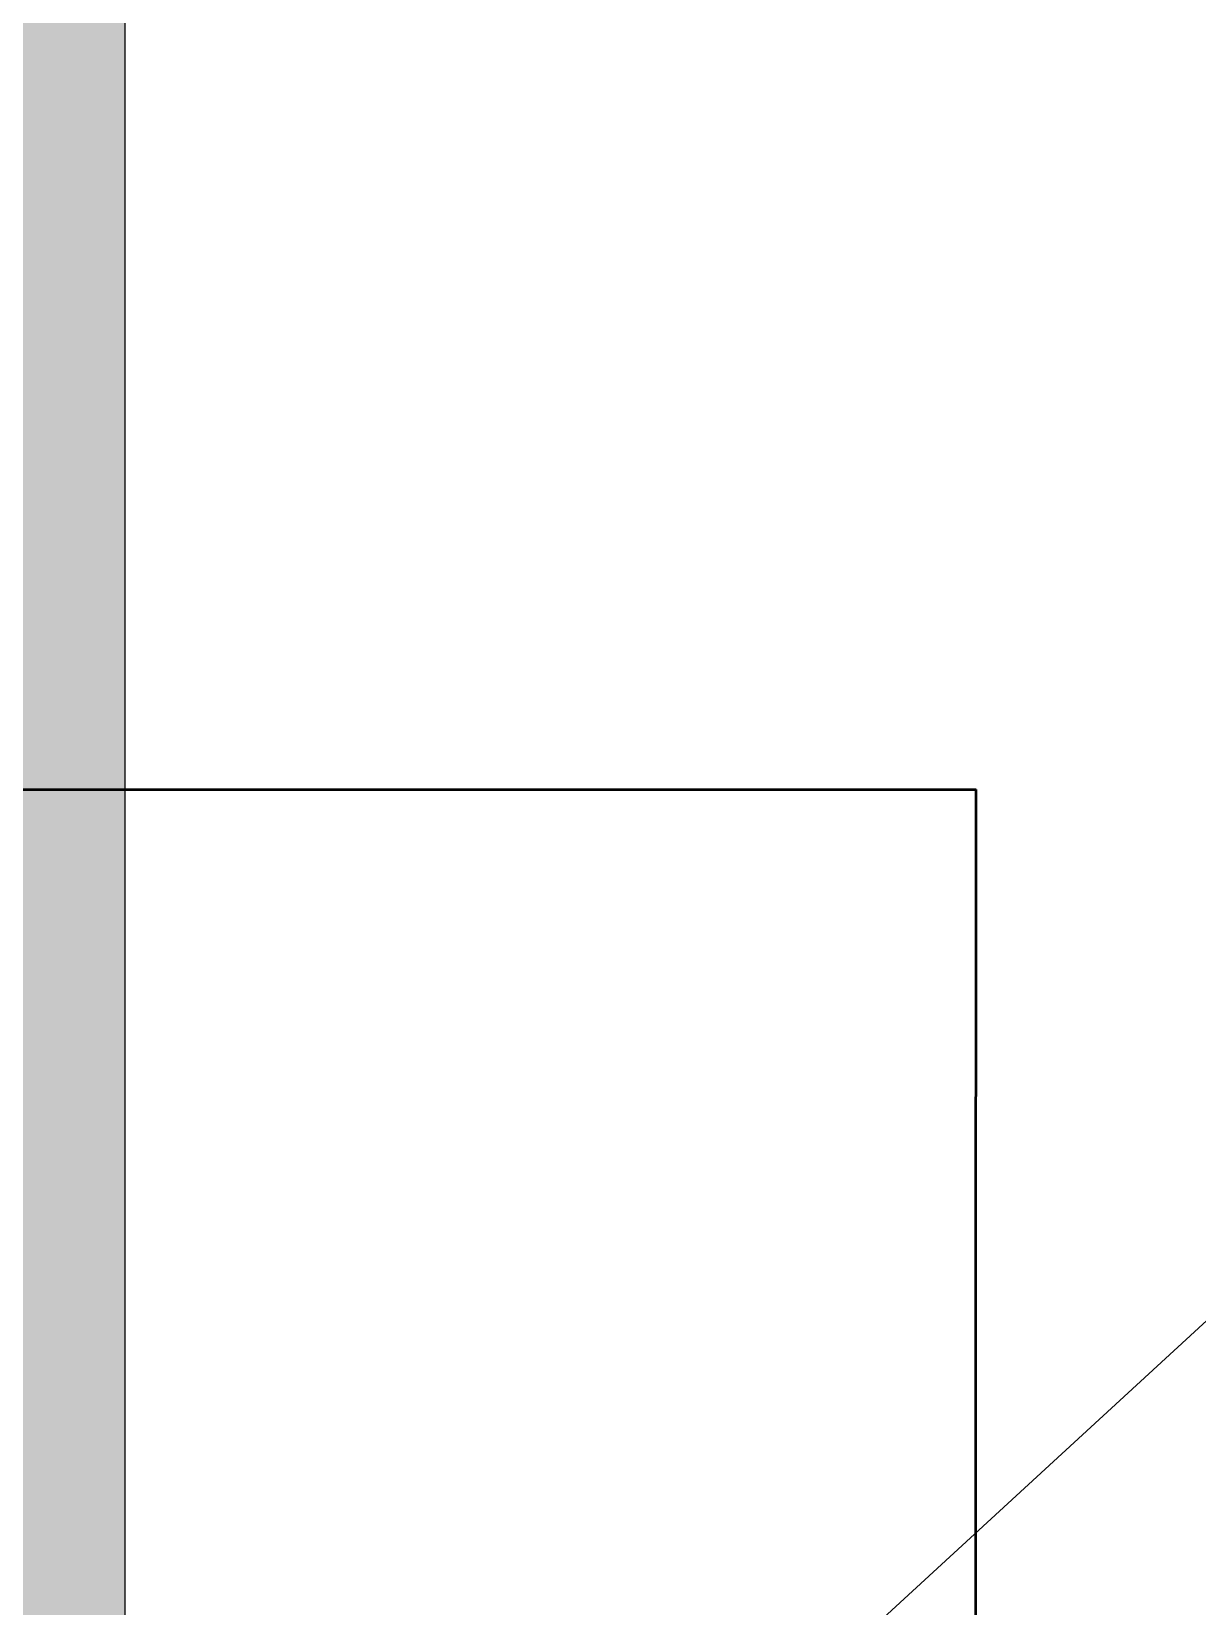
# Model space of a CAD drawing. Header units: centimetres. Extents: x 26200 to 152500, y -600 to 9300.
# Drawn here: x 91337.3 to 91474.7, y 1692 to 1877.5 of the extents above; entities that cross this region are included whole.
import ezdxf

# ---------------------------------------------------------------- set-up
doc = ezdxf.new("R2010")
doc.units = ezdxf.units.CM
for name, color, linetype in [('A-ELEV-04', 8, 'Continuous'), ('A-WALL', 8, 'Continuous'), ('A-WALL-HTCH', 8, 'Continuous')]:
    doc.layers.add(name, color=color, linetype=linetype)
doc.layers.add('GEB-BEZUG', color=8, linetype='Continuous', lineweight=50, true_color=0xffff00)

msp = doc.modelspace()

# ---------------------------------------------------------------- hatches: boundary and pattern name
at = {"layer": 'A-WALL-HTCH'}
h = msp.add_hatch(dxfattribs=at)
h.set_pattern_fill('DASH', color=256)
h.set_pattern_definition([(0, (74805.6698, 54361.057), (3.175, 3.175), [3.175, -3.175])])
h.paths.add_polyline_path([(91438.36, 2988.62), (91333.36, 2988.62), (91333.36, 1518.59), (91348.36, 1518.59), (91348.36, 2973.62), (91438.36, 2973.62)])

# ---------------------------------------------------------------- linework, layer by layer
at = {"layer": 'A-ELEV-04'}
msp.add_line((91348.36, 1608.62), (92833.36, 2973.62), dxfattribs=at)
at = {"layer": 'A-WALL'}
msp.add_lwpolyline([(91348.36, 1518.59), (91348.36, 2973.62), (91438.36, 2973.62)], dxfattribs=at)
at = {"layer": 'GEB-BEZUG'}
msp.add_line((89948.72, 1788.23), (91448.58, 1788.23), dxfattribs=at)
msp.add_lwpolyline([(91448.53, 1643.62), (91448.58, 1788.23)], dxfattribs=at)

doc.saveas('drawing.dxf')
